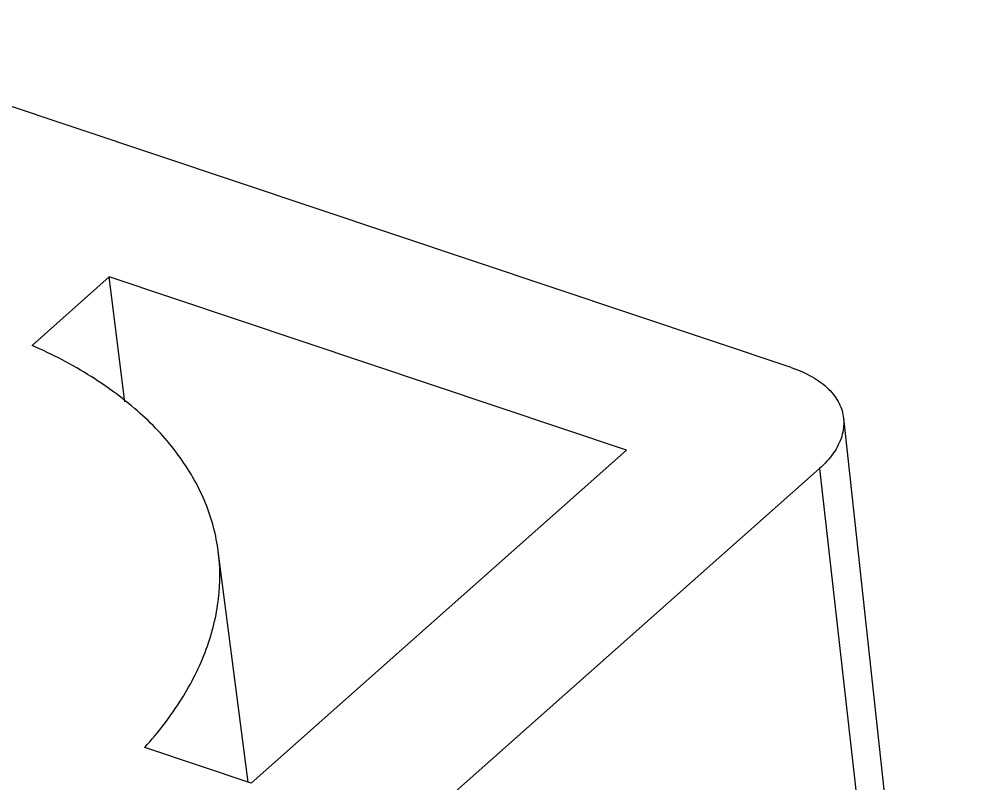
# Model space of a CAD drawing. Header units: millimetres. Extents: x 1518 to 2058, y 69 to 444.
# Drawn here: x 1791.732 to 1795.563, y 95.994 to 99.094 of the extents above; entities that cross this region are included whole.
import ezdxf

# ---------------------------------------------------------------- set-up
doc = ezdxf.new("R2010")
doc.units = ezdxf.units.MM
doc.layers.add('02___PRT_ALL_AXES', color=7, linetype='Continuous')

# ---------------------------------------------------------------- blocks, each defined once
blk = doc.blocks.new('*u40')
at = {"color": 7, "linetype": 'Continuous'}
for p, q in [((-1.5703, -25.6957), (-6.4314, -24.0697)), ((-5.112, -25.5929), (-4.7519, -25.2736)), ((-2.3376, -26.0811), (-4.7519, -25.2736)), ((-4.6793, -25.856), (-4.7519, -25.2736)), ((-1.3253, -25.9332), (-0.7674, -31.0705)), ((-4.0898, -27.6348), (-2.3376, -26.0811)), ((-5.6433, -29.897), (-1.4379, -26.168)), ((-1.4379, -26.168), (-0.8593, -31.2622)), ((-4.0898, -27.6348), (-4.586, -27.4688))]:
    blk.add_line(p, q, dxfattribs=at)
for points, start_tangent, end_tangent in [([(-4.2433, -26.5531), (-4.2449, -26.5411), (-4.3079, -26.3162), (-4.4294, -26.1044), (-4.6068, -25.9104), (-4.8361, -25.7386), (-5.112, -25.5929)], (-0.128954, 0.991651), (-0.914525, 0.40453)), ([(-1.5703, -25.6957), (-1.4717, -25.7394), (-1.3955, -25.7966), (-1.3457, -25.8642), (-1.3253, -25.9332)], (0.948352, -0.31722), (0.10911, -0.99403)), ([(-1.3253, -25.9332), (-1.3248, -25.939), (-1.3337, -26.0171), (-1.372, -26.0948), (-1.4379, -26.168)], (0.10911, -0.99403), (-0.748212, -0.663459)), ([(-4.586, -27.4688), (-4.4145, -27.2433), (-4.2988, -27.0099), (-4.2419, -26.7741), (-4.2433, -26.5531)], (0.669629, 0.742696), (-0.128954, 0.991651))]:
    blk.add_spline(points, degree=3, dxfattribs=dict(at, start_tangent=start_tangent, end_tangent=end_tangent))
at = {"layer": '02___PRT_ALL_AXES', "color": 7, "linetype": 'Continuous'}
blk.add_line((-4.103, -27.6304), (-4.2433, -26.5532), dxfattribs=at)

msp = doc.modelspace()

# ---------------------------------------------------------------- block references
at = {"xscale": 0.8693999999999998, "yscale": 0.8693999999999998, "zscale": 0.8693999999999998}
msp.add_blockref('*u40', (1796.2298, 120.0204), dxfattribs=at)

doc.saveas('drawing.dxf')
